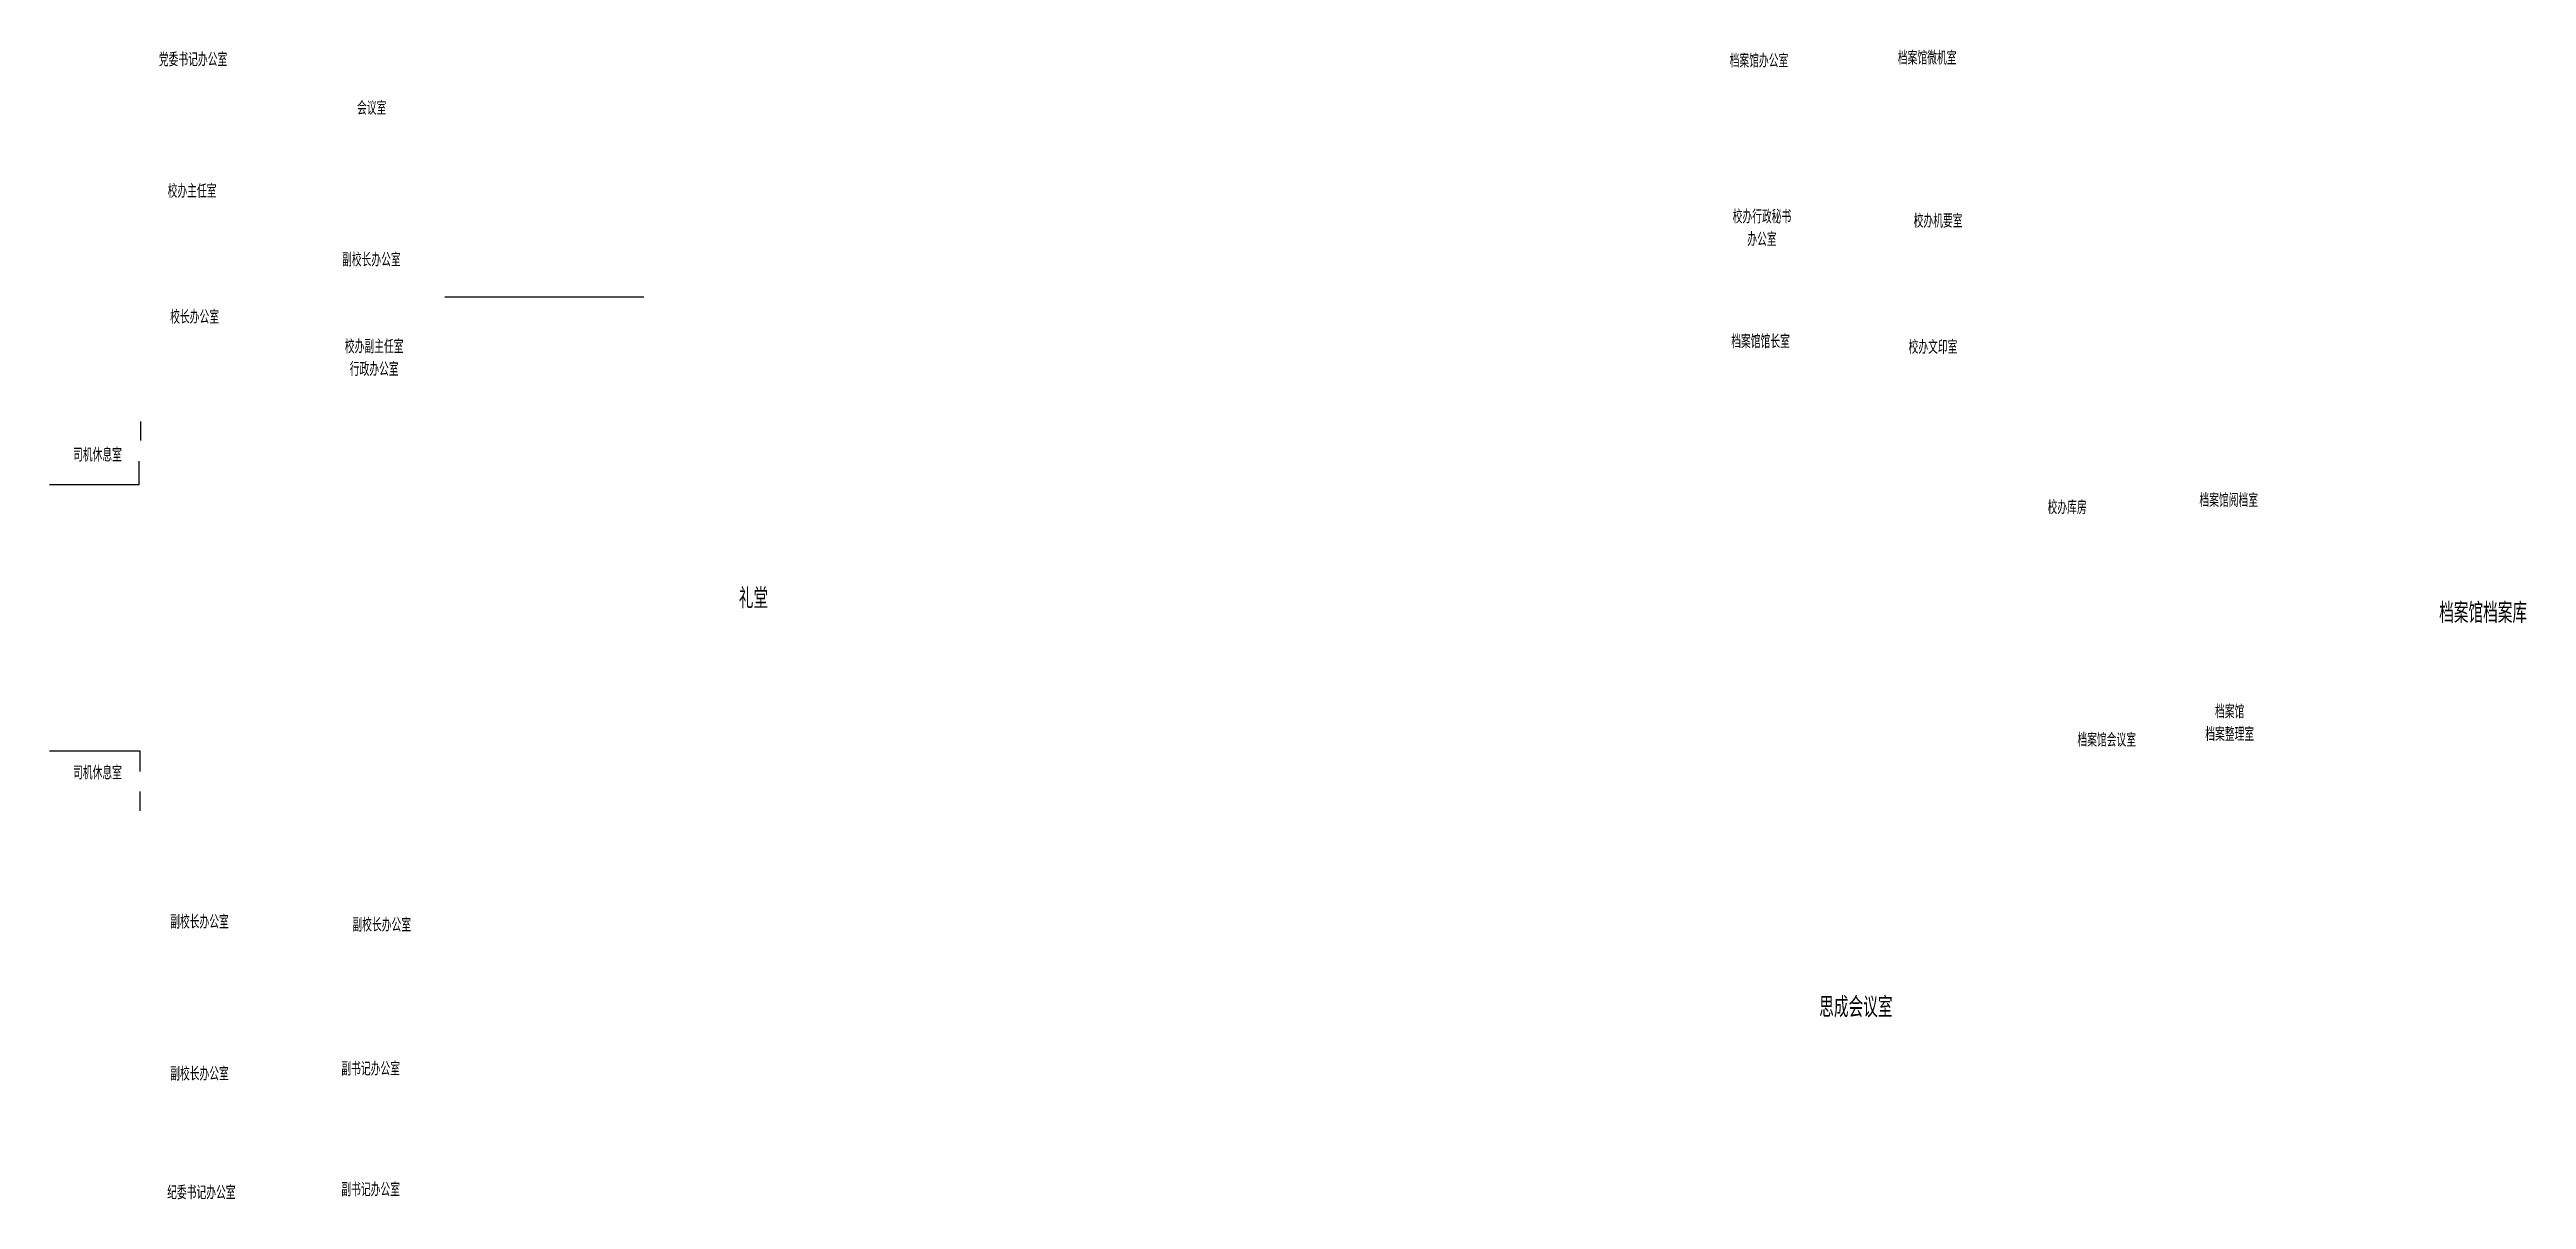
# Model space of a CAD drawing. Extents: x -72576 to 36889, y 989 to 51784.
import ezdxf

# ---------------------------------------------------------------- set-up
doc = ezdxf.new("R2010")
doc.units = 0
doc.header["$LTSCALE"] = 1000
doc.header["$MEASUREMENT"] = 0
doc.layers.get('0').update_dxf_attribs({"linetype": 'CONTINUOUS'})
doc.styles.get("Standard").update_dxf_attribs({"font": 'GBENOR.shx', "height": 400, "bigfont": 'GBCBIG.shx'})

msp = doc.modelspace()

# ---------------------------------------------------------------- linework, layer by layer
for p, q in [((-55112, 40861), (-46316, 40861)), ((-68561, 35357), (-68561, 34509)), ((-68621, 32556), (-68621, 33609)), ((-68621, 32556), (-72572, 32556)), ((-72576, 20804), (-68579, 20804)), ((-68579, 20804), (-68579, 19894)), ((-68585, 19007), (-68585, 18156))]:
    msp.add_line(p, q)

# ---------------------------------------------------------------- texts
for s, insert, char_height, width, attachment_point in [('{\\C4;党委书记办公室}', (-67746, 51643), 600, 3482.87, 1), ('{\\C4;档案馆办公室}', (1674, 51589), 600, 3482.87, 1), ('{\\C4;档案馆微机室}', (9109, 51715), 600, 3482.87, 1), ('{\\C4;会议室}', (-58339, 49502), 600, 2842.89, 2), ('{\\C4;校办主任室}', (-67357, 45832), 600, 3482.87, 1), ('{\\C4;校办行政秘书办公室}', (3104, 44702), 600, 2843.66, 2), ('{\\C4;校办机要室}', (10885, 44514), 600, 3482.87, 2), ('{\\C4;副校长办公室}', (-59649, 42802), 600, 3482.87, 1), ('{\\C4;校长办公室}', (-67245, 40272), 600, 3482.87, 1), ('{\\C4;校办副主任室\\P行政办公室}', (-58228, 38965), 600, 2620.28, 2), ('{\\C4;档案馆馆长室}', (1745, 39189), 600, 3482.87, 1), ('{\\C4;校办文印室}', (9582, 38939), 600, 3482.87, 1), ('{\\C4;司机休息室}', (-71539, 34181), 600, 3482.87, 1), ('{\\C4;校办库房}', (15727, 31860), 600, 3482.87, 1), ('{\\C4;档案馆阅档室}', (22435, 32173), 600, 3482.87, 1), ('{\\C4;礼堂}', (-42114, 27993), 900, 3482.87, 1), ('{\\C4;档案馆档案库}', (33031, 27349), 900, 4091.65, 1), ('{\\C4;档案馆\\P档案整理室}', (23774, 22839), 600, 3178.49, 2), ('{\\C4;档案馆会议室}', (17043, 21586), 600, 3482.87, 1), ('{\\C4;司机休息室}', (-71539, 20139), 600, 3482.87, 1), ('{\\C4;副校长办公室}', (-67245, 13551), 600, 3482.87, 1), ('{\\C4;副校长办公室}', (-59191, 13418), 600, 3482.87, 1), ('{\\C4;思成会议室}', (5633, 9934), 900, 3482.87, 1), ('{\\C4;副校长办公室}', (-67245, 6838), 600, 3482.87, 1), ('{\\C4;副书记办公室}', (-59681, 7060), 600, 3482.87, 1), ('{\\C4;纪委书记办公室}', (-67379, 1592), 600, 3482.87, 1), ('{\\C4;副书记办公室}', (-59681, 1725), 600, 3482.87, 1)]:
    msp.add_mtext(s, dxfattribs=dict(insert=insert, char_height=char_height, width=width, attachment_point=attachment_point))

doc.saveas('drawing.dxf')
